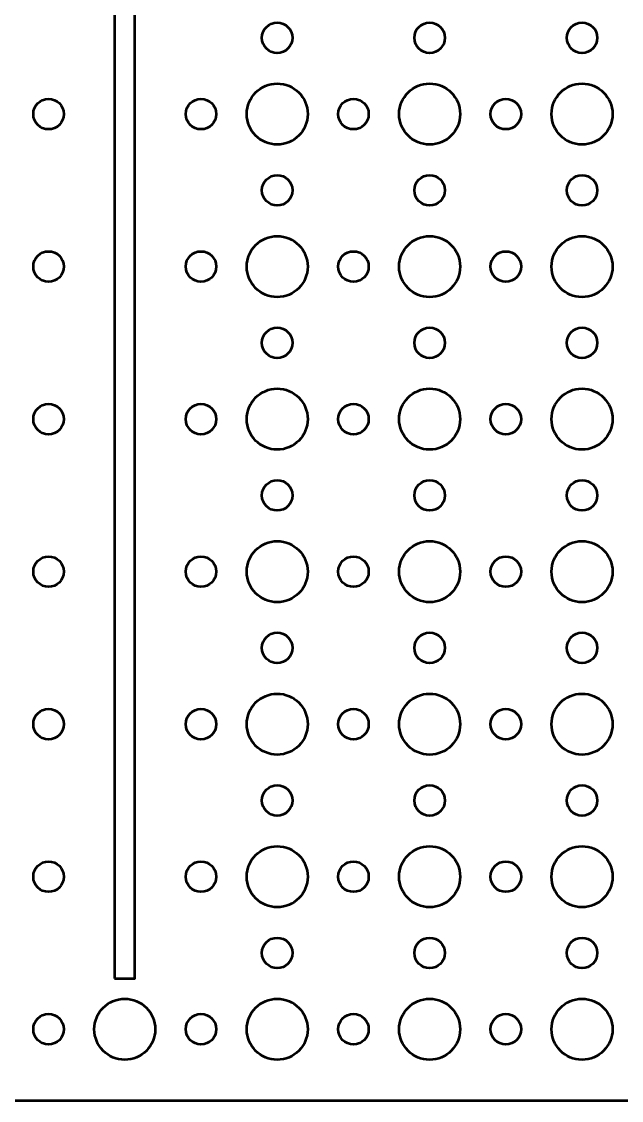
# Model space of a CAD drawing. Header units: centimetres. Extents: x -23.2 to 23.2, y -20.2 to 20.2.
# Drawn here: x -17.52 to -11.61, y -20.2 to -9.59 of the extents above; entities that cross this region are included whole.
import ezdxf

# ---------------------------------------------------------------- set-up
doc = ezdxf.new("R2010")
doc.units = ezdxf.units.CM
doc.header["$MEASUREMENT"] = 0
doc.layers.add('Layer 1', color=7, linetype='Continuous')

msp = doc.modelspace()

# ---------------------------------------------------------------- linework, layer by layer
at = {"layer": 'Layer 1', "lineweight": 53}
msp.add_lwpolyline([(-16.6, -19.00009), (-16.4, -19.00009), (-16.4, 18.99989), (-16.6, 18.99989), (-16.6, -19.00009)], close=True, dxfattribs=at)
for centre, major_axis in [((-15, -9.75), (0, 0.15)), ((-13.5, -9.75), (0, 0.15)), ((-12, -9.75), (0, 0.15)), ((-14.99999, -10.50001), (0, 0.30001)), ((-13.49999, -10.50001), (0, 0.30001)), ((-11.99999, -10.50001), (0, 0.30001)), ((-17.25, -10.5), (0, 0.15)), ((-15.75, -10.5), (0, 0.15)), ((-14.25, -10.5), (0, 0.15)), ((-12.75, -10.5), (0, 0.15)), ((-15, -11.25), (0, 0.15)), ((-13.5, -11.25), (0, 0.15)), ((-12, -11.25), (0, 0.15)), ((-14.99999, -12.00001), (0, 0.30001)), ((-13.49999, -12.00001), (0, 0.30001)), ((-11.99999, -12.00001), (0, 0.30001)), ((-17.25, -12), (0, 0.15)), ((-15.75, -12), (0, 0.15)), ((-14.25, -12), (0, 0.15)), ((-12.75, -12), (0, 0.15)), ((-15, -12.75), (0, 0.15)), ((-13.5, -12.75), (0, 0.15)), ((-12, -12.75), (0, 0.15)), ((-14.99999, -13.50001), (0, 0.30001)), ((-13.49999, -13.50001), (0, 0.30001)), ((-11.99999, -13.50001), (0, 0.30001)), ((-17.25, -13.5), (0, 0.15)), ((-15.75, -13.5), (0, 0.15)), ((-14.25, -13.5), (0, 0.15)), ((-12.75, -13.5), (0, 0.15)), ((-15, -14.25), (0, 0.15)), ((-13.5, -14.25), (0, 0.15)), ((-12, -14.25), (0, 0.15)), ((-14.99999, -15.00001), (0, 0.30001)), ((-13.49999, -15.00001), (0, 0.30001)), ((-11.99999, -15.00001), (0, 0.30001)), ((-17.25, -15), (0, 0.15)), ((-15.75, -15), (0, 0.15)), ((-14.25, -15), (0, 0.15)), ((-12.75, -15), (0, 0.15)), ((-15, -15.75), (0, 0.15)), ((-13.5, -15.75), (0, 0.15)), ((-12, -15.75), (0, 0.15)), ((-14.99999, -16.50001), (0, 0.30001)), ((-13.49999, -16.50001), (0, 0.30001)), ((-11.99999, -16.50001), (0, 0.30001)), ((-17.25, -16.5), (0, 0.15)), ((-15.75, -16.5), (0, 0.15)), ((-14.25, -16.5), (0, 0.15)), ((-12.75, -16.5), (0, 0.15)), ((-15, -17.25), (0, 0.15)), ((-13.5, -17.25), (0, 0.15)), ((-12, -17.25), (0, 0.15)), ((-14.99999, -18.00001), (0, 0.30001)), ((-13.49999, -18.00001), (0, 0.30001)), ((-11.99999, -18.00001), (0, 0.30001)), ((-17.25, -18), (0, 0.15)), ((-15.75, -18), (0, 0.15)), ((-14.25, -18), (0, 0.15)), ((-12.75, -18), (0, 0.15)), ((-15, -18.75), (0, 0.15)), ((-13.5, -18.75), (0, 0.15)), ((-12, -18.75), (0, 0.15)), ((-16.49999, -19.50001), (0, 0.30001)), ((-14.99999, -19.50001), (0, 0.30001)), ((-13.49999, -19.50001), (0, 0.30001)), ((-11.99999, -19.50001), (0, 0.30001)), ((-17.25, -19.5), (0, 0.15)), ((-15.75, -19.5), (0, 0.15)), ((-14.25, -19.5), (0, 0.15)), ((-12.75, -19.5), (0, 0.15))]:
    msp.add_ellipse(centre, major_axis=major_axis, ratio=1, dxfattribs=at)
msp.add_open_spline([(-22.7, -20.2), (-22.97614, -20.2), (-23.2, -19.97614), (-23.2, -19.7), (-23.2, -19.7), (-23.2, -19.7), (-23.2, 19.7), (-23.2, 19.7), (-23.2, 19.7), (-23.2, 19.97614), (-22.97614, 20.2), (-22.7, 20.2), (-22.7, 20.2), (-18.95782, 20.2), (-13.47204, 20.2), (-10.3, 20.2), (-10.3, 20.2), (-10.02386, 20.2), (-9.8, 19.97614), (-9.8, 19.7), (-9.8, 19.7), (-9.8, 19.7), (-9.8, 2.2), (-9.8, 2.2), (-9.8, 2.2), (-9.8, 2.2), (22.7, 2.2), (22.7, 2.2), (22.7, 2.2), (22.97614, 2.2), (23.2, 1.97614), (23.2, 1.7), (23.2, 1.7), (23.2, 1.7), (23.2, -4.7), (23.2, -4.7), (23.2, -4.7), (23.2, -4.97614), (22.97614, -5.2), (22.7, -5.2), (22.7, -5.2), (22.7, -5.2), (-9.8, -5.2), (-9.8, -5.2), (-9.8, -5.2), (-9.8, -5.2), (-9.8, -19.7), (-9.8, -19.7), (-9.8, -19.7), (-9.8, -19.97614), (-10.02386, -20.2), (-10.3, -20.2), (-10.3, -20.2), (-15.07775, -20.2), (-17.92225, -20.2), (-22.7, -20.2)], degree=3, knots=[0, 0, 0, 0, 0.06666667, 0.06666667, 0.06666667, 0.06666667, 0.13333333, 0.13333333, 0.13333333, 0.13333333, 0.2, 0.2, 0.2, 0.2, 0.26666667, 0.26666667, 0.26666667, 0.26666667, 0.33333333, 0.33333333, 0.33333333, 0.33333333, 0.4, 0.4, 0.4, 0.4, 0.46666667, 0.46666667, 0.46666667, 0.46666667, 0.53333333, 0.53333333, 0.53333333, 0.53333333, 0.6, 0.6, 0.6, 0.6, 0.66666667, 0.66666667, 0.66666667, 0.66666667, 0.73333333, 0.73333333, 0.73333333, 0.73333333, 0.8, 0.8, 0.8, 0.8, 0.86666667, 0.86666667, 0.86666667, 0.86666667, 1, 1, 1, 1], dxfattribs=at)

doc.saveas('drawing.dxf')
